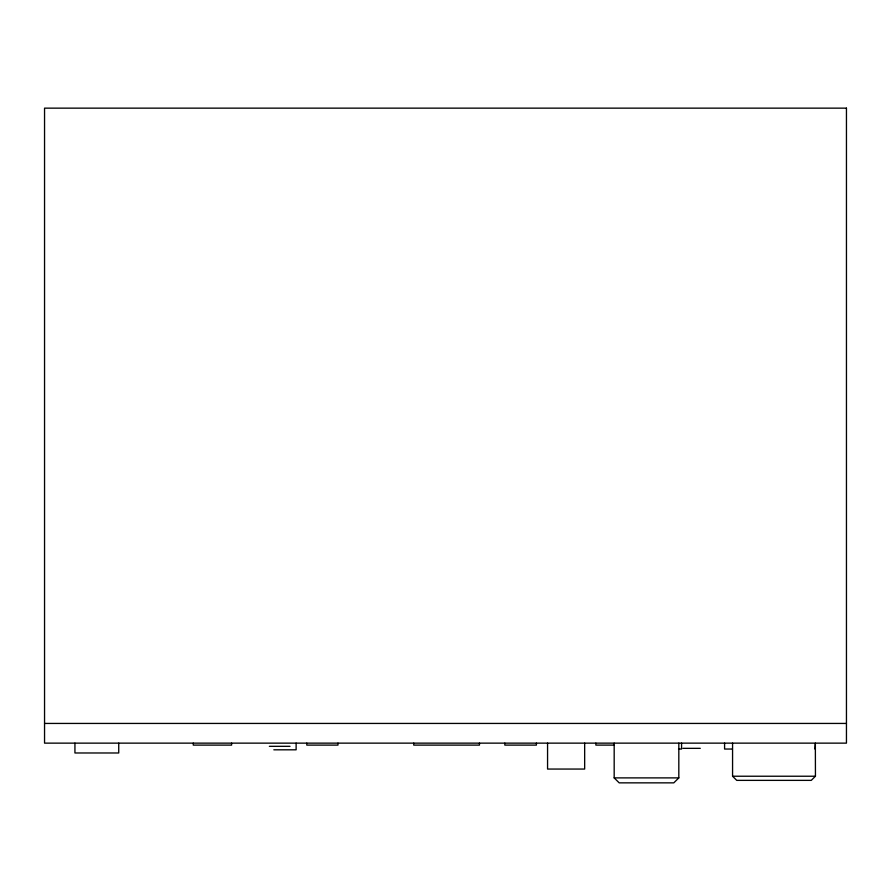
<?xml version="1.0" encoding="UTF-8"?>
<svg xmlns="http://www.w3.org/2000/svg" width="891" height="891" viewBox="0 0 891 891"><rect width="100%" height="100%" fill="white"/><g stroke="black" fill="none" stroke-linecap="round" stroke-linejoin="round"><path stroke-width="1.34" d="M678.819 743.139L678.819 777.888L673.796 782.855L619.189 782.855L614.177 777.888L614.177 743.139M814.942 749.041L815.354 743.139L815.443 776.228L811.255 780.371L736.746 780.371L732.569 776.228L732.569 743.139M44.55 723.436L846.45 723.436M613.721 745.11L595.867 745.11L595.867 743.139M269.349 746.324L290.032 746.324M682.918 748.34L700.281 748.34M678.497 749.041L681.57 749.041L681.57 743.139M732.146 749.041L724.583 749.041L724.583 743.139M273.827 749.81L296.124 749.81L296.124 743.139M732.569 776.228L815.443 776.228M614.177 777.888L678.819 777.888M584.663 743.139L584.663 769.056L547.564 769.056L547.564 743.139M536.404 743.139L536.404 745.11L504.818 745.11L504.818 743.139M479.458 743.139L479.458 745.11L413.736 745.11L413.736 743.139M337.967 743.139L337.967 745.11L306.782 745.11L306.782 743.139M231.604 743.139L231.604 745.11L193.269 745.11L193.269 743.139M118.737 743.139L118.737 752.984L74.933 752.984L74.933 743.139M846.45 108.145L44.55 108.145L44.55 743.139L846.45 743.139L846.45 108.145"/></g></svg>
